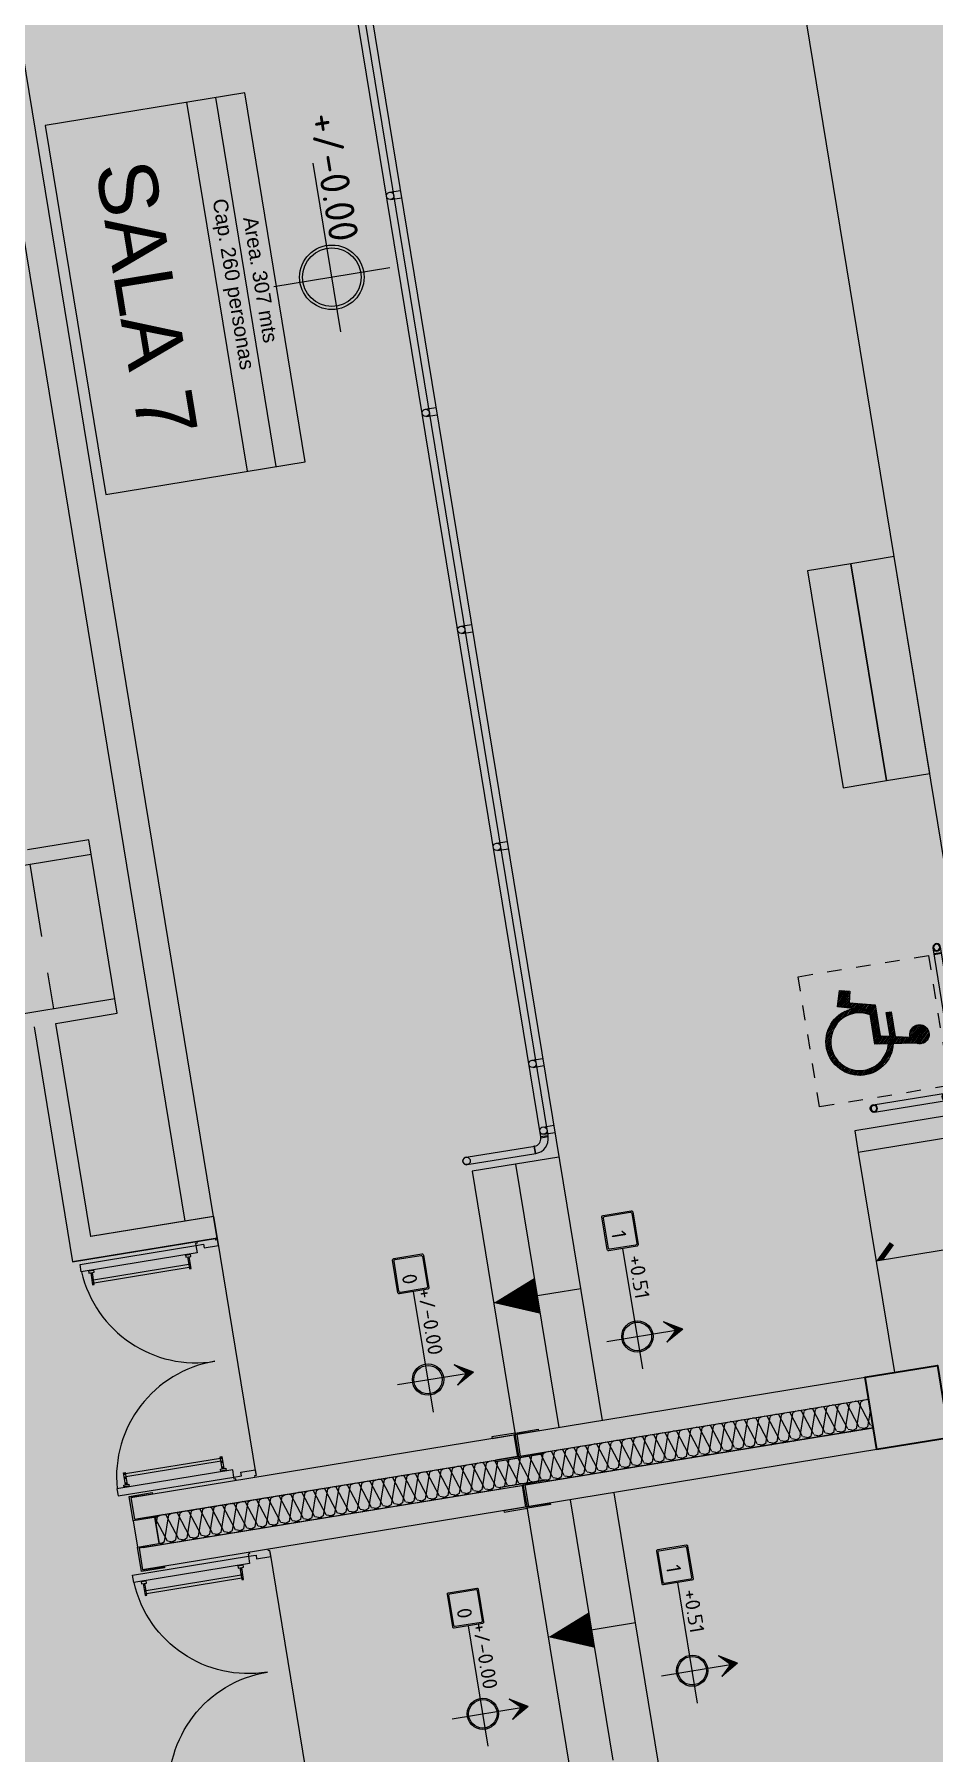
# Model space of a CAD drawing. Header units: metres. Extents: x 2 to 659295185, y -28 to 1124222152.
# Drawn here: x 655584.99 to 655591.12, y 1126272.18 to 1126283.9 of the extents above; entities that cross this region are included whole.
import ezdxf

# ---------------------------------------------------------------- set-up
doc = ezdxf.new("R2010")
doc.units = ezdxf.units.M
doc.header["$MEASUREMENT"] = 0
for name, pattern in [('CCSM_C1_CUERPO FM$0$CONTINU', [0]), ('CCSM_C1_CUERPO FM$0$CONTINUA', [0]), ('CCSM_C1_CUERPO FM$0$DASHED', [0.75, 0.5, -0.25]), ('CCSM_C1_CUERPO FM$0$HIDDEN2', [0.1875, 0.125, -0.0625]), ('DASHDOT', [1, 0.5, -0.25, 0, -0.25])]:
    doc.linetypes.add(name, pattern=pattern)
doc.layers.get('0').update_dxf_attribs({"linetype": 'CONTINUOUS'})
for name, color, linetype in [('CCSM_C1_CUERPO FM$0$A-PARED', 2, 'CCSM_C1_CUERPO FM$0$CONTINUA'), ('CCSM_C1_CUERPO FM$0$A-PROYECCIONES', 5, 'CCSM_C1_CUERPO FM$0$DASHED'), ('CCSM_C1_CUERPO FM$0$A_PARED CINES', 2, 'CONTINUOUS'), ('CCSM_C1_CUERPO FM$0$A_VISTA CINES', 8, 'CONTINUOUS'), ('CCSM_C1_CUERPO FM$0$E-CC-COLUMNA', 2, 'CONTINUOUS')]:
    doc.layers.add(name, color=color, linetype=linetype)
for name, color, linetype, lineweight in [('CCSM_C1_CUERPO FM$0$A-PUERTAS CINES', 3, 'CONTINUOUS', 13), ('CCSM_XREF ESTRUCTURA15$0$E-CA-COLUMNA', 2, 'CONTINUOUS', 35), ('CCSM_XREF ESTRUCTURA15$0$E-CF-COLUMNA', 2, 'CONTINUOUS', 35), ('LOCALES ASIGNADOS', 41, 'DASHDOT', 0)]:
    doc.layers.add(name, color=color, linetype=linetype, lineweight=lineweight)
doc.styles.add('CCSM_C1_CUERPO FM$0$Standard', font='txt_____.ttf')

# ---------------------------------------------------------------- blocks, each defined once
blk = doc.blocks.new('CCSM_C1_CUERPO FM$0$MINUSVALIDO')
at = {"linetype": 'Continuous'}
h = blk.add_hatch(dxfattribs=at)
h.set_pattern_fill('ANSI31', color=256, scale=0.08, style=0)
h.set_pattern_definition([(45, (-4.933060783559696, -13.27880251344283), (-0.007071067811865474, 0.007071067811865476), [])])
edge = h.paths.add_edge_path()
edge.add_line((0.2574012045718046, -1.306279851359848), (0.2280232944461869, -1.20006877625798))
edge.add_line((0.2280232944461869, -1.20006877625798), (0.1973350331934487, -1.20006877625798))
edge.add_arc((0.02765901392305882, -1.300148227438302), 0.196992, -256.49021627640116, 30.53324001309261, ccw=False)
edge.add_line((-0.01836056309983558, -1.108606987506443), (-0.02286893995590056, -1.07594743160384))
edge.add_arc((0.02765901392305896, -1.300148227438301), 0.2298239999999998, 102.70051617327, 358.4711872404583)
edge = h.paths.add_edge_path()
edge.add_arc((0.01096199054613401, -0.8887104836969816), 0.06566400000000007, 262.8677480976142, 573.6629530350313)
edge.add_line((-0.04369099097364781, -0.9251084576378261), (-0.005735032830794573, -1.200068776257979))
edge.add_line((-0.005735032830794573, -1.200068776257979), (0.2280232944461877, -1.200068776257979))
edge.add_line((0.2280232944461877, -1.200068776257979), (0.2864628762654355, -1.411347617638656))
edge.add_line((0.2864628762654355, -1.411347617638656), (0.394993528215462, -1.377987800578552))
edge.add_line((0.394993528215462, -1.377987800578552), (0.3782965048385361, -1.311268166458335))
edge.add_line((0.3782965048385361, -1.311268166458335), (0.3018417135862883, -1.328240704962598))
edge.add_line((0.3018417135862883, -1.328240704962598), (0.2586345039705549, -1.155589020177837))
edge.add_line((0.2586345039705549, -1.155589020177837), (0.04435603729998761, -1.155589020177837))
edge.add_line((0.04435603729998761, -1.155589020177837), (0.03032586476243537, -1.088313222051392))
edge.add_line((0.03032586476243537, -1.088313222051392), (0.1946292476923333, -1.088313222051392))
edge.add_line((0.1946292476923333, -1.088313222051392), (0.1946292476923333, -1.055509568997516))
edge.add_line((0.1946292476923333, -1.055509568997516), (0.02348475807882622, -1.055509568997515))
edge.add_line((0.02348475807882622, -1.055509568997515), (0.002613478857668383, -0.9554301178171904))
at = {"linetype": 'CCSM_C1_CUERPO FM$0$HIDDEN2', "ltscale": 0.01}
blk.add_lwpolyline([(-0.3672694430091648, -1.64164429131827), (0.5327305569908347, -1.64164429131827), (0.5327305569908347, -0.7416442913182699), (-0.3672694430091656, -0.7416442913182699)], close=True, dxfattribs=at)
blk.add_lwpolyline([(0.00280914550563427, -0.9538663891372838, 4.585953148221553), (-0.04369099097364781, -0.9251084576378261), (-0.005735032830794573, -1.200068776257979), (0.2280232944461877, -1.200068776257979), (0.2864628762654355, -1.411347617638656), (0.394993528215462, -1.377987800578552), (0.3782965048385361, -1.311268166458335), (0.3018417135862883, -1.328240704962598), (0.2586345039705549, -1.155589020177837), (0.04435603729998761, -1.155589020177837), (0.03032586476243537, -1.088313222051392), (0.1946292476923333, -1.088313222051392), (0.1946292476923333, -1.055509568997516), (0.02348475807882622, -1.055509568997515), (0.002613478857668383, -0.9554301178171904)], format="xyb")
blk.add_lwpolyline([(0.2574012045718046, -1.306279851359848), (0.2280232944461869, -1.20006877625798), (0.1973350331934487, -1.20006877625798, -3.033639345826507), (-0.01836056309983558, -1.108606987506443), (-0.02286893995590056, -1.07594743160384, 2.045107444159159)], format="xyb", close=True)
blk = doc.blocks.new('CCSM_C1_CUERPO FM$0$A$C4A7527A9')
for p, q in [((-0.05941030182407303, 0.6331825748259354, 4.124054772797706e-08), (-0.05941030178951223, 0.1077737656124902)), ((-0.008610301628550587, 0.6331825747929662, 4.124054772797706e-08), (-0.008610302105125811, 0.1077737656779738)), ((-0.1086103021045801, 0.05857376542384207), (-1.049534956050877, 0.05857376494408362)), ((-0.1086103021809777, 0.007773765555965095), (-1.049534956049968, 0.007903065588505509)), ((-1.008610304259548, 0.00787386880996399, 4.124054772794995e-08), (-1.008610304259548, 0.05857376505254086, 4.124054772794995e-08)), ((-1.003008490934064, 0.007872934210479965, 4.124054772794995e-08), (-1.003008490934974, 0.05857376505595147, 4.124054772794995e-08)), ((-0.2142121171584677, 0.007791384031532456, 4.124054772794995e-08), (-0.2142121171593772, 0.05857376535858583, 4.124054772794995e-08)), ((-0.2086103035737779, 0.007790449431593682, 4.124054772794995e-08), (-0.2086103035737779, 0.05857376536199643, 4.124054772794995e-08))]:
    blk.add_line(p, q)
blk.add_lwpolyline([(-0.008669551744105775, 0.1141755788782013), (-0.00866955174501527, 0.1085737658814998), (-0.05954209692595214, 0.1085737658814998), (-0.05954209692686163, 0.1141755788782013)], close=True)
for centre, radius in [((-0.03401030195914245, 0.6331825746947408, 4.124054772797706e-08), 0.02499999978393845), ((-0.03401030195914245, 0.6331825746947408, 4.124054772797706e-08), 0.01999999978393845), ((-0.03410582433593845, 0.1391755786622872), 0.02499999978393845), ((-0.03410582433593845, 0.1391755786622872), 0.01999999978393845), ((-1.049534956050877, 0.0333372840954218), 0.02567069957171952), ((-1.049534956050877, 0.0333372840954218), 0.02067069957171952)]:
    blk.add_circle(centre, radius)
for centre, radius, start, end in [((-0.03401030195914245, 0.6331825746947408, 4.124054772797706e-08), 0.02539999999999763, 359.9999999866598, 179.9999999866598), ((-0.1086103020409155, 0.1077737656761548), 0.04920000050216628, 270.0000000266804, 359.9999999599794), ((-0.1086103020409155, 0.1077737656761548), 0.09999999999999995, 270.0000000266804, 359.9999999599794)]:
    blk.add_arc(centre, radius, start, end)
at = {"rotation": 180}
blk.add_blockref('CCSM_C1_CUERPO FM$0$MINUSVALIDO', (-0.47185743220831, -0.6442831753055764), dxfattribs=at)
blk = doc.blocks.new('CCSM_C1_CUERPO FM$0$COTAS DE NIVEL')
h = blk.add_hatch(color=256)
h.paths.add_polyline_path([(8.526512829121202e-14, 0.3132986037700505), (0.097075390607273, 0.3132986037700505, 0.4142135623731784), (8.526512829121202e-14, 0.4103739943773235)])
h.paths.add_polyline_path([(5.684341886080801e-14, 0.2162232131628912), (2.842170943040401e-14, 0.3132986037700789), (-0.09707539060713088, 0.3132986037701073, 0.4142135623730119)])
h = blk.add_hatch(color=256)
h.dxf.hatch_style = 1
h.paths.add_polyline_path([(0.07071067811861553, 0.1207106781186553), (2.842170943040401e-14, 0.04873120068205594), (-0.07071067811867238, 0.1207106781186837), (0, -2.842170943040401e-14)])
at = {"linetype": 'CCSM_C1_CUERPO FM$0$CONTINU'}
for p, q in [((8.526512829121202e-14, 0.5249367784286108), (2.842170943040401e-14, 0.04873120068205594)), ((-2.842170943040401e-14, 2.842170943040401e-14), (-0.07071067811864395, 0.1207106781186837)), ((2.842170943040401e-14, 0.04873120068208436), (-0.07071067811864395, 0.1207106781186837)), ((0, 0), (0.07071067811864395, 0.1207106781186837)), ((0, 0.04873120068202752), (0.07071067811864395, 0.1207106781186837))]:
    blk.add_line(p, q, dxfattribs=at)
blk.add_line((-0.2243647016648822, 0.3132986037700789), (0.6089731721313285, 0.3132986037699652))
for points in [[(0.6179708596456237, 0.4200815334380081), (0.8438805806076743, 0.4200815334379797, -0.4142135623730958), (0.8528782681219695, 0.4110838459236561), (0.852878268121998, 0.2155133616164164, -0.4142135623730974), (0.8438805806077028, 0.2065156741021212), (0.6179708596456521, 0.2065156741021497, -0.414213562373075), (0.6089731721313569, 0.2155133616165017), (0.6089731721313285, 0.4110838459236845, -0.4142135623730722)], [(0.6267053999457346, 0.4113469931378688), (0.8351460403075919, 0.4113469931378688, -0.4142135623731291), (0.8441437278218871, 0.4023493056235452), (0.8441437278218586, 0.2242479019165842, -0.4142135623730862), (0.8351460403075635, 0.2152502144022606), (0.6267053999457914, 0.2152502144022606, -0.4142135623731048), (0.6177077124314962, 0.2242479019166126), (0.6177077124314394, 0.4023493056235736, -0.4142135623730457)]]:
    blk.add_lwpolyline(points, format="xyb", close=True)
for radius in [0.1067829296679318, 0.09707539060721025]:
    blk.add_circle((5.684341886080801e-14, 0.3132986037700789), radius, dxfattribs=at)
blk = doc.blocks.new('CCSM_C1_CUERPO FM$0$CUADRO NOTA')
for p, q in [((2.550737386990477, 1.378240352822786), (0, 1.378240352822786)), ((0, 1.378240352822786), (0, 0)), ((2.550737386990477, 0), (2.550737386990477, 1.378240352822786)), ((2.550737386990477, 1.178240352822786), (0, 1.178240352822786)), ((2.550737386990477, 0.9782403528227857), (0, 0.9782403528227857)), ((0, 0), (2.550737386990477, 0))]:
    blk.add_line(p, q)
blk = doc.blocks.new('CCSM_C1_CUERPO FM$0$P-SALIDA-S')
at = {"layer": 'CCSM_C1_CUERPO FM$0$A-PUERTAS CINES'}
blk.add_line((1.650980346603319, 1.650187186896801e-06), (0.01724335260223597, -5.890615284442902e-08), dxfattribs=at)
for points in [[(0.02499984856694937, 0.1512500251410529), (0.07499984872993082, 0.1512500751996413), (0.0749990469776094, 0.9512472416972741), (0.02499904681462795, 0.9512471914058551), (0.02499984856694937, 0.1512500251410529)], [(1.624994182027876, 0.1512516281800345), (1.57499418174848, 0.1512515783542767), (1.574993380461819, 0.951248747878708), (1.62499338039197, 0.9512487979372963), (1.624994182027876, 0.1512516281800345)], [(0.07499909703619778, 0.901246796711348), (0.09250091586727649, 0.9012468145228922), (0.09250095195602626, 0.865316910087131), (0.07499913312494755, 0.8653168925084174)], [(0.07949505501892418, 0.8653168970486149), (0.07949501893017441, 0.9012468013679609)], [(0.09250092774163932, 0.8893258466850966), (0.1749991093529388, 0.8893259294563904), (0.174999120645225, 0.8777297938941047), (0.09250093949958682, 0.8777297114720568)], [(0.09369474602863193, 0.8893258479656652), (0.09369475755374879, 0.8777297124033794)], [(0.0958241670159623, 0.8893258498283103), (0.09582417830824852, 0.8777297146152705)], [(0.1000830084085464, 0.8893258544849232), (0.1000830200500786, 0.8777297189226374)], [(0.1057621064828709, 0.889325860189274), (0.1057621178915724, 0.8777297247434035)], [(0.1337500184308738, 0.8893258880125359), (0.13375002972316, 0.877729752799496)], [(0.1358794390689582, 0.8893258903408423), (0.1358794507104903, 0.8777297550113872)], [(0.1401382805779576, 0.8893258945317939), (0.1401382924523205, 0.8777297592023388)], [(0.1449997794115916, 0.2202595268609002), (0.144999120850116, 0.877729763975367)], [(0.1458173791179433, 0.8893259001197293), (0.1458173902938142, 0.8777297647902742)], [(0.1629317487822846, 0.889325917349197), (0.1629317605402321, 0.8777297820197418)], [(0.1649997795466334, 0.2202595467679203), (0.1649991206359118, 0.8777297841152176)], [(0.168610846856609, 0.8893259229371324), (0.1686108580324799, 0.8777297876076773)], [(0.1728696883656085, 0.8893259273609146), (0.1728696998907253, 0.8777297917986289)], [(1.557491623796523, 0.8893273177091032), (1.474993442418054, 0.88932723517064), (1.474993454292417, 0.8777310999576002), (1.557491635205224, 0.8777311824960634)], [(1.477122863172553, 0.8893272371497005), (1.477122875163332, 0.877731102053076)], [(1.481381704914384, 0.8893272414570674), (1.481381716672331, 0.877731106011197)], [(1.484994112979621, 0.2202608695952222), (1.484993453952484, 0.8777311097364873)], [(1.487060802755877, 0.8893272472778335), (1.487060814280994, 0.8777311119483784)], [(1.50417517288588, 0.8893272641580552), (1.504175184410997, 0.877731129177846)], [(1.504994112881832, 0.2202608896186575), (1.504993454087526, 0.877731129876338)], [(1.509854270261712, 0.8893272700952366), (1.509854281786829, 0.8777311346493661)], [(1.514113112585619, 0.8893272742861882), (1.51411312376149, 0.877731138956733)], [(1.516242532874458, 0.8893272766144946), (1.51624254451599, 0.8777311410522088)], [(1.544230445288122, 0.8893273044377565), (1.544230456813239, 0.8777311689918861)], [(1.549909543129615, 0.8893273101421073), (1.549909554654732, 0.8777311749290675)], [(1.554168384871446, 0.8893273143330589), (1.554168396629393, 0.8777311790036038)], [(1.556297805742361, 0.8893273166613653), (1.556297817267478, 0.8777311813319102)], [(1.574993430753238, 0.9012483028927818), (1.55749161192216, 0.9012482854304835), (1.55749164801091, 0.8653183811111376), (1.574993466841988, 0.8653183985734358)], [(1.570497544598766, 0.8653183941496536), (1.570497508510016, 0.9012482982361689)], [(-1.406297087669373e-07, 0.1406249998835847), (0.01062485901638865, 0.140625010477379), (0.01062484853900969, 0.1512500105891377), (0.02499984856694937, 0.1512500251410529), (0.02499990188516676, 0.09812502481509), (0.04999990167561918, 0.09812504996079952), (0.05000000004656613, 4.994217306375504e-08), (0.01062499987892807, 1.059379428625107e-08), (0.01062498963437974, 0.01062501047272235), (-1.0710209608078e-08, 0.01062499987892807)], [(0.07499976747203618, 0.2321804242674261), (0.09250158607028425, 0.2321804418461397), (0.09250162215903401, 0.1962505371775478), (0.07499980356078595, 0.1962505197152495)], [(0.0794957255711779, 0.1962505242554471), (0.07949568971525878, 0.2321804288076237)], [(0.09250159852672368, 0.2202594741247594), (0.1749997796723619, 0.2202595567796379), (0.1749997913138941, 0.2086634213337675), (0.09250160970259458, 0.2086633384460583)], [(0.093695416348055, 0.2202594755217433), (0.09369542798958719, 0.2086633398430422)], [(0.0958248368697241, 0.2202594775008038), (0.09582484897691756, 0.208663341938518)], [(0.1000836787279695, 0.2202594818081707), (0.1000836903695017, 0.2086633462458849)], [(0.1057627766858786, 0.2202594875125214), (0.1057627884438261, 0.2086633519502357)], [(0.1337506887502968, 0.2202595154521987), (0.133750700391829, 0.2086633800063282)], [(0.1358801095047966, 0.2202595176640898), (0.1358801211463287, 0.208663382101804)], [(0.140138951013796, 0.2202595219714567), (0.1401389627717435, 0.2086633862927556)], [(0.1458180490881205, 0.2202595277922228), (0.145818060496822, 0.2086633921135217)], [(0.1629324193345383, 0.2202595447888598), (0.1629324309760705, 0.2086634093429893)], [(0.1686115170596167, 0.2202595503767952), (0.168611528351903, 0.2086634150473401)], [(0.1728703586850315, 0.2202595548005775), (0.1728703700937331, 0.208663419354707)], [(1.5574922937667, 0.2202609421219677), (1.474994112621062, 0.2202608594670892), (1.474994124262594, 0.2086647240212187), (1.557492305990309, 0.2086648066760972)], [(1.477123533375561, 0.2202608617953956), (1.477123545366339, 0.2086647261166945)], [(1.481382375466637, 0.2202608661027625), (1.481382386875339, 0.2086647304240614)], [(1.487061473191716, 0.2202608715742826), (1.487061484484002, 0.2086647361284122)], [(1.504175843438134, 0.2202608888037503), (1.504175854846835, 0.2086647532414645)], [(1.509854941046797, 0.2202608946245164), (1.509854952455498, 0.2086647589458153)], [(1.514113783021457, 0.220260898815468), (1.514113794430159, 0.2086647631367669)], [(1.516243203543127, 0.2202609007945284), (1.516243214951828, 0.208664765348658)], [(1.544231115840375, 0.2202609289670363), (1.544231127249077, 0.2086647934047505)], [(1.574994100723416, 0.2321819273056462), (1.557492282357998, 0.232181909843348), (1.557492318213917, 0.1962520054075867), (1.574994137044996, 0.1962520227534696)], [(1.570498214918189, 0.1962520184461027), (1.570498178945854, 0.2321819227654487)], [(1.649994192528538, 0.1406266532139853), (1.639369193115272, 0.1406266427366063), (1.639369181939401, 0.1512516429647803), (1.624994182027876, 0.1512516281800345), (1.624994235346094, 0.0981266280869022), (1.599994235439226, 0.09812660329043865), (1.599994333693758, 1.603155396878719e-06), (1.639369334210642, 1.64262019097805e-06), (1.639369323151186, 0.01062664261553437), (1.649994323146529, 0.01062665332574397)]]:
    blk.add_lwpolyline(points, dxfattribs=at)
for centre, radius, start, end in [((0.02499984856694937, 0.1512500251410529), 0.7999971666682819, 5.74229478170118e-05, 86.41672299869359), ((1.624994181795046, 0.1512516314396635), 0.7999971666682908, 93.58339182492738, 180.0000576497314)]:
    blk.add_arc(centre, radius, start, end, dxfattribs=at)
blk = doc.blocks.new('CCSM_XREF ESTRUCTURA15$0$CCSM_COLUMNA REC')
at = {"layer": 'CCSM_XREF ESTRUCTURA15$0$E-CA-COLUMNA'}
blk.add_lwpolyline([(-0.25, -0.25), (0.25, -0.25), (0.25, 0.25), (-0.25, 0.25)], close=True, dxfattribs=at)

msp = doc.modelspace()

# ---------------------------------------------------------------- hatches: boundary and pattern name
at = {"layer": 'CCSM_C1_CUERPO FM$0$A_VISTA CINES', "lineweight": 5}
h = msp.add_hatch(color=256, dxfattribs=at)
h.paths.add_polyline_path([(655587.0136186043, 1126282.247711941), (655586.9812685298, 1126282.445078282, -0.4142135623731784), (655587.2109849455, 1126282.280062015)])
h.paths.add_polyline_path([(655586.8162522626, 1126282.215361867), (655587.0136186043, 1126282.247711941), (655587.0459686778, 1126282.0503456, -0.4142135623730119)])
h = msp.add_hatch(dxfattribs=at)
h.set_pattern_fill('BATT', color=256, scale=0.0098, angle=90, style=0, pattern_type=2)
h.set_pattern_definition([(170.8786524228007, (655585.8147133354, 1126273.612616166), (-0.07737191800023462, -0.01268899779198378), [-0.557816, 0.061936]), (27.73865242280069, (655585.7953714419, 1126273.60944581), (-0.07737410882584304, -0.0126756318740565), [-0.5578159999999995, 0.06193599999999997]), (117.7386524228007, (655585.8147133354, 1126273.612616166), (0.07037613409806279, -0.1870974561275793), [0.185906, -0.433846]), (80.8786524228007, (655585.7953714419, 1126273.60944581), (0.006963464520157912, 0.1997742938965784), [0.1859059999999999, -0.4338459999999998])])
h.paths.add_polyline_path([(655590.673341356, 1126274.595067911), (655590.7056744148, 1126274.397699802), (655588.478691027, 1126274.032677267), (655588.4770091799, 1126274.042938128), (655588.1612230443, 1126273.991177942), (655588.1629048099, 1126273.980917565), (655585.8472280151, 1126273.601360041), (655585.8456105094, 1126273.611228358), (655585.8357429284, 1126273.60961095), (655585.8066275666, 1126273.787239792), (655585.8164955383, 1126273.788857241), (655585.8148780524, 1126273.798725477), (655588.1305544075, 1126274.178285666), (655588.1321080748, 1126274.168806825), (655588.4478942087, 1126274.220567011), (655588.4463408426, 1126274.230044055)])
at = {"layer": 'LOCALES ASIGNADOS'}
h = msp.add_hatch(color=256, dxfattribs=at)
edge = h.paths.add_edge_path()
edge.add_arc((219491.1056185669, 1054914.375581709), 441878.9228979842, 9.308049718309576, 9.309563547985817, ccw=False)
edge.add_line((655551.809748796, 1126384.962643321), (655564.5398084424, 1126387.049198654))
edge.add_line((655564.5398084424, 1126387.049198654), (655562.5866846485, 1126398.965193443))
edge.add_line((655562.5866846485, 1126398.965193443), (655552.3922318349, 1126397.294243736))
edge.add_line((655552.3922318349, 1126397.294243736), (655552.4569281987, 1126396.89953167))
edge.add_line((655552.4569281987, 1126396.89953167), (655549.9212499012, 1126396.483914359))
h = msp.add_hatch(color=256, dxfattribs=at)
h.dxf.hatch_style = 1
h.paths.add_polyline_path([(655589.7702581246, 1126232.191015681), (655578.0644256654, 1126230.272344765), (655582.0473122424, 1126206.047192167), (655642.2440563886, 1126215.913904518), (655628.8111277011, 1126297.86821708), (655580.3240818416, 1126289.822094969), (655587.0771345727, 1126248.621766198), (655588.7068121219, 1126238.679452432), (655588.7067550691, 1126238.679443081)])

# ---------------------------------------------------------------- linework, layer by layer
at = {"layer": 'CCSM_C1_CUERPO FM$0$A-PARED', "color": 8, "lineweight": 5}
msp.add_line((655585.5347135646, 1126277.324876225), (655585.3729643305, 1126278.311707999), dxfattribs=at)
at = {"layer": 'CCSM_C1_CUERPO FM$0$A-PARED', "lineweight": 5}
for points in [[(655584.4848156294, 1126278.166133671), (655585.3729643305, 1126278.311707999), (655585.3567893861, 1126278.410391304), (655584.9373858331, 1126278.341647871)], [(655584.983460076, 1126277.133187061), (655585.2461409492, 1126275.530571344), (655586.232972821, 1126275.692320729), (655586.2087104371, 1126275.840345365), (655585.3699034972, 1126275.702858413), (655585.1314847557, 1126277.157449517), (655585.5508884989, 1126277.226192981), (655585.5347135646, 1126277.324876225), (655584.6465648636, 1126277.179301897)]]:
    msp.add_lwpolyline(points, dxfattribs=at)
at = {"layer": 'CCSM_C1_CUERPO FM$0$A-PROYECCIONES', "lineweight": 5}
msp.add_line((655584.9535607641, 1126278.242964647), (655585.1153102635, 1126277.256132873), dxfattribs=at)
at = {"layer": 'CCSM_C1_CUERPO FM$0$A_PARED CINES', "lineweight": 5}
for points in [[(655599.8774388783, 1126277.797528251), (655590.6031794569, 1126276.275821961)], [(655594.8716524001, 1126277.127460587), (655590.5789169013, 1126276.423846717)], [(655590.5789169013, 1126276.423846717), (655590.6031794564, 1126276.275821961)], [(655586.2317402873, 1126275.692065282), (655586.20747788, 1126275.840090061), (655585.3686709402, 1126275.702603111)], [(655586.2317402873, 1126275.692065282), (655585.2449083915, 1126275.530316042)], [(655585.6425906947, 1126273.922487724), (655590.6490787659, 1126274.743092864)], [(655585.6942723853, 1126273.778957208), (655590.6733413561, 1126274.595067911)], [(655585.726622672, 1126273.581589558), (655590.7056912645, 1126274.397702564)], [(655590.7299536639, 1126274.249678762), (655585.7234658503, 1126273.429072705)], [(655585.6586028159, 1126273.762977205), (655585.6877181734, 1126273.585348389)], [(655585.8066275138, 1126273.787240115), (655585.8357428713, 1126273.609611299)]]:
    msp.add_lwpolyline(points, dxfattribs=at)
at = {"layer": 'CCSM_C1_CUERPO FM$0$A_VISTA CINES', "lineweight": 5}
for points in [[(655591.4670727612, 1126276.569420504), (655589.1249381939, 1126290.858779339)], [(655586.2440149174, 1126290.386576313), (655588.856413543, 1126274.448449857)], [(655586.4622658836, 1126288.430338573), (655588.4369603517, 1126276.382816441)], [(655586.512221216, 1126288.43852669), (655588.4869067671, 1126276.392569168)], [(655586.20747788, 1126275.840090061), (655584.1778327993, 1126288.222892643), (655583.9804615732, 1126288.190542173), (655586.0100999479, 1126275.807738494)], [(655587.0747832013, 1126281.874549493), (655586.8859707494, 1126283.026485737)], [(655587.4070106009, 1126282.827424009), (655587.4810223014, 1126282.839555208)], [(655587.4150981193, 1126282.778082424), (655587.4891098414, 1126282.790213626)], [(655587.6496361569, 1126281.347176449), (655587.7236478576, 1126281.359307647)], [(655587.657723675, 1126281.297834864), (655587.7317353969, 1126281.309966066)], [(655587.8922617126, 1126279.866928888), (655587.9662734445, 1126279.879060028)], [(655587.900349231, 1126279.817587303), (655587.9743609419, 1126279.82971844)], [(655588.1348872685, 1126278.386681328), (655588.2088990007, 1126278.398812467)], [(655588.1429747867, 1126278.337339744), (655588.2169864976, 1126278.349470879)], [(655588.377512824, 1126276.906433768), (655588.4515245561, 1126276.918564907)], [(655588.3856003426, 1126276.857092183), (655588.4596120538, 1126276.869223319)], [(655588.4522370568, 1126276.450483854), (655588.5262487887, 1126276.462614993)], [(655588.4603245752, 1126276.401142269), (655588.5343362864, 1126276.413273405)], [(655587.928580353, 1126276.243947213), (655588.3973454076, 1126276.320781525)], [(655587.9369875889, 1126276.193847358), (655588.4055623263, 1126276.270650475)], [(655588.5618449864, 1126276.245599373), (655587.9697459622, 1126276.148549151)], [(655590.6031780553, 1126276.275821731), (655590.849034081, 1126274.775868113)], [(655587.9697459622, 1126276.148549151), (655588.2641851613, 1126274.352188838)], [(655588.2657954744, 1126276.197074262), (655588.5602346733, 1126274.400713948)], [(655590.673341356, 1126274.595067911), (655590.7056744148, 1126274.397699802), (655588.478691027, 1126274.032677267), (655588.4770091799, 1126274.042938128), (655588.1612230443, 1126273.991177942), (655588.1629048099, 1126273.980917565), (655585.8472280151, 1126273.601360041), (655585.8456105094, 1126273.611228358), (655585.8357429284, 1126273.60961095), (655585.8066275666, 1126273.787239792), (655585.8164955383, 1126273.788857241), (655585.8148780524, 1126273.798725477), (655588.1305544075, 1126274.178285666), (655588.1321080748, 1126274.168806825), (655588.4478942087, 1126274.220567011), (655588.4463408426, 1126274.230044055), (655590.673341356, 1126274.59506791)], [(655588.9322513661, 1126272.13099996), (655588.6411006986, 1126273.907297032)], [(655588.9371502111, 1126273.955822143), (655590.8781547567, 1126262.113841151)], [(655588.6362018539, 1126272.082474849), (655588.3450511876, 1126273.858771922)]]:
    msp.add_lwpolyline(points, dxfattribs=at)
at = {"layer": 'CCSM_C1_CUERPO FM$0$A_VISTA CINES', "linetype": 'CCSM_C1_CUERPO FM$0$CONTINU', "lineweight": 5}
for points in [[(655587.4083512868, 1126282.31241209), (655586.6188859208, 1126282.183011793)], [(655599.9019340572, 1126277.039962116), (655590.7244904414, 1126275.535701697)], [(655588.7102425986, 1126275.347607272), (655588.1181429231, 1126275.250561964)], [(655589.0839035572, 1126273.067861662), (655588.491803882, 1126272.970816355)]]:
    msp.add_lwpolyline(points, dxfattribs=at)
at = {"layer": 'CCSM_C1_CUERPO FM$0$A_VISTA CINES', "lineweight": 5}
for points in [[(655591.0913092194, 1126278.86200187), (655590.8486836634, 1126280.342249431), (655590.5526341512, 1126280.29372432), (655590.7952597074, 1126278.813476759)], [(655590.7952597074, 1126278.813476759), (655590.5526341512, 1126280.29372432), (655590.2565846392, 1126280.245199208), (655590.4992101949, 1126278.764951648)], [(655588.488069088, 1126276.385517047), (655588.4871629924, 1126276.391045093), (655588.4369603517, 1126276.382816441), (655588.4378664468, 1126276.377288394)], [(655588.3992352304, 1126276.269673449), (655588.4047632772, 1126276.270579544), (655588.396534624, 1126276.320782186), (655588.3910065771, 1126276.31987609)]]:
    msp.add_lwpolyline(points, close=True, dxfattribs=at)
for points in [[(655588.3973454074, 1126276.320781525, 0.4142135619639279), (655588.4379394096, 1126276.377291764)], [(655588.4055623263, 1126276.270650475, 0.4142135619639279), (655588.48807046, 1126276.385508683)], [(655587.9287783091, 1126276.243980401, 1.000154761001977), (655587.9369874701, 1126276.19384808)]]:
    msp.add_lwpolyline(points, format="xyb", dxfattribs=at)
at = {"layer": 'CCSM_C1_CUERPO FM$0$A_VISTA CINES', "linetype": 'CCSM_C1_CUERPO FM$0$CONTINU', "lineweight": 5}
for points in [[(655588.4141928358, 1126275.29908463, 0.2471915947470523, 0, 0), (655588.1169655619, 1126275.250368994, 0, 0, 0)], [(655588.7878537944, 1126273.019339021, 0.2471915947470523, 0, 0), (655588.490626521, 1126272.970623385, 0, 0, 0)]]:
    msp.add_lwpolyline(points, format="xyseb", dxfattribs=at)
at = {"layer": 'CCSM_C1_CUERPO FM$0$A_VISTA CINES', "lineweight": 5}
for centre in [(655587.4110543597, 1126282.802753216), (655587.6536799159, 1126281.322505655), (655587.8963054717, 1126279.842258096), (655588.1389310271, 1126278.362010536), (655588.3815565833, 1126276.881762975), (655588.4562808159, 1126276.425813061), (655587.9328790109, 1126276.218913605)]:
    msp.add_circle(centre, 0.02499999978393844, dxfattribs=at)
at = {"layer": 'CCSM_C1_CUERPO FM$0$A_VISTA CINES', "linetype": 'CCSM_C1_CUERPO FM$0$CONTINU', "lineweight": 5}
for radius in [0.2199999999999886, 0.1999999999999886]:
    msp.add_circle((655587.0136186043, 1126282.247711941), radius, dxfattribs=at)
for points in [[(655590.724491332, 1126275.535701058, -0.01359403244350779), (655590.7744489163, 1126275.543889542, -0.01359403244350779), (655590.8177530582, 1126275.665529157, -0.01359403244350779), (655590.846826093, 1126275.644644607, -0.01359403244350779)], [(655590.724491332, 1126275.535701058, -0.01359403244350779), (655590.7744489163, 1126275.543889542, -0.01359403244350779), (655590.8543194309, 1126275.442439331, -0.01359403244350779), (655590.8752039801, 1126275.471512366, -0.01359403244350779)]]:
    msp.add_solid(points, dxfattribs=at)
at = {"layer": 'CCSM_C1_CUERPO FM$0$E-CC-COLUMNA', "lineweight": 5}
for points in [[(655588.1062279814, 1126274.326699891), (655588.2542527318, 1126274.350962482), (655588.2785153198, 1126274.20293773), (655588.1304905689, 1126274.178675142), (655588.1321080748, 1126274.168806826), (655588.2900011424, 1126274.194686919), (655588.2625035426, 1126274.362448305), (655588.1046104755, 1126274.336568208)], [(655588.4220141168, 1126274.378460077), (655588.2739893652, 1126274.354197494), (655588.2982519522, 1126274.206172741), (655588.446276703, 1126274.230435328), (655588.4478942088, 1126274.220567012), (655588.2900011413, 1126274.194686919), (655588.2625035426, 1126274.362448305), (655588.4203966112, 1126274.388328394)], [(655588.1628405502, 1126273.981309625), (655588.3108653006, 1126274.005572216), (655588.3351278886, 1126273.857547464), (655588.1871031377, 1126273.833284876), (655588.1887206436, 1126273.823416559), (655588.3466137112, 1126273.849296653), (655588.3191161114, 1126274.017058039), (655588.1612230443, 1126273.991177942)], [(655588.4786266856, 1126274.033069811), (655588.330601934, 1126274.008807228), (655588.354864521, 1126273.860782475), (655588.5028892718, 1126273.885045062), (655588.5045067776, 1126273.875176745), (655588.34661371, 1126273.849296652), (655588.3191161114, 1126274.017058039), (655588.47700918, 1126274.042938128)], [(655585.7906154463, 1126273.946750307), (655585.6425906947, 1126273.922487724), (655585.6668532817, 1126273.774462971), (655585.8148780325, 1126273.798725558), (655585.8164955383, 1126273.788857241), (655585.6586024708, 1126273.762977148), (655585.6311048721, 1126273.930738535), (655585.7889979407, 1126273.956618624)], [(655585.8472280151, 1126273.601360041), (655585.6992032635, 1126273.577097458), (655585.7234658505, 1126273.429072705), (655585.8714906013, 1126273.453335292), (655585.8731081071, 1126273.443466975), (655585.7152150396, 1126273.417586882), (655585.6877174409, 1126273.585348269), (655585.8456105095, 1126273.611228358)]]:
    msp.add_lwpolyline(points, close=True, dxfattribs=at)

# ---------------------------------------------------------------- block references
at = {"layer": 'CCSM_C1_CUERPO FM$0$A-PUERTAS CINES', "lineweight": 5, "rotation": 99.3084512271912}
msp.add_blockref('CCSM_C1_CUERPO FM$0$P-SALIDA-S', (655586.4987792894, 1126274.06282427, -1.252255910400707e-06), dxfattribs=at)
at = {"layer": 'CCSM_C1_CUERPO FM$0$A-PUERTAS CINES', "lineweight": 5, "xscale": -1, "rotation": 99.30845119870439}
msp.add_blockref('CCSM_C1_CUERPO FM$0$P-SALIDA-S', (655586.5896939773, 1126273.571051856), dxfattribs=at)
at = {"layer": 'CCSM_C1_CUERPO FM$0$A_VISTA CINES', "lineweight": 5}
for name, p, rotation in [('CCSM_C1_CUERPO FM$0$CUADRO NOTA', (655585.0596264817, 1126283.282907585), 279.3084511987043), ('CCSM_C1_CUERPO FM$0$COTAS DE NIVEL', (655589.4062820072, 1126275.072164772, 0.006831452709582469), 99.30845119870433), ('CCSM_C1_CUERPO FM$0$COTAS DE NIVEL', (655587.978759028, 1126274.777990312, 0.006831452709582469), 99.30845119870433), ('CCSM_C1_CUERPO FM$0$COTAS DE NIVEL', (655589.7799429665, 1126272.792419163, 0.006830831271471629), 99.30845119870433), ('CCSM_C1_CUERPO FM$0$COTAS DE NIVEL', (655588.3524199869, 1126272.498244703, 0.006830831271471629), 99.30845119870433)]:
    msp.add_blockref(name, p, dxfattribs=dict(at, rotation=rotation))
at = {"layer": 'CCSM_C1_CUERPO FM$0$A_VISTA CINES', "lineweight": 5, "xscale": -1, "rotation": 99.3007591255494}
msp.add_blockref('CCSM_C1_CUERPO FM$0$A$C4A7527A9', (655591.3402489577, 1126276.645922119, -0.000230019157286385), dxfattribs=at)
at = {"layer": 'CCSM_XREF ESTRUCTURA15$0$E-CF-COLUMNA', "lineweight": 5, "xscale": -1, "rotation": 279.3084512271911}
msp.add_blockref('CCSM_XREF ESTRUCTURA15$0$CCSM_COLUMNA REC', (655590.9361424095, 1126274.537217109), dxfattribs=at)

# ---------------------------------------------------------------- texts
at = {"layer": 'CCSM_C1_CUERPO FM$0$A_VISTA CINES', "lineweight": 5, "style": 'CCSM_C1_CUERPO FM$0$Standard'}
for s, p in [('1', (655588.9170297864, 1126275.735039706)), ('+0.51', (655589.0350032521, 1126275.56853253)), ('0', (655587.489506807, 1126275.440865246)), ('+/-0.00', (655587.59875583, 1126275.344261227)), ('1', (655589.2906907452, 1126273.455294097)), ('+0.51', (655589.4086642109, 1126273.288786921)), ('0', (655587.863167766, 1126273.161119637)), ('+/-0.00', (655587.9724167888, 1126273.064515618))]:
    msp.add_text(s, height=0.1, rotation=279.3084511987043, dxfattribs=at).set_placement(p)
for s, insert, char_height, width, attachment_point, rotation in [('{\\fISOCPEUR|b0|i0|c0|p34;+/-0.00}', (655586.8589942958, 1126283.352877265), 0.2, 0.3182004408984084, 7, 279.30850861207114), ('{\\fArial Unicode MS|b0|i0|c0|p34;SALA 7}', (655585.7485959576, 1126282.103448), 0.4, 2.550737118136069, 5, 279.3084354512129), ('{\\fArial Unicode MS|b0|i0|c0|p34;Cap. 260 personas}', (655586.3299585222, 1126282.198737824), 0.09999999999999999, 2.550737441957317, 5, 279.3084354512129), ('{\\fArial Unicode MS|b0|i0|c0|p34;Area. 307 mts}', (655586.5273248961, 1126282.231087701), 0.09999999999999999, 2.550737441957317, 5, 279.3084354512129)]:
    msp.add_mtext(s, dxfattribs=dict(at, insert=insert, char_height=char_height, width=width, attachment_point=attachment_point, rotation=rotation))

doc.saveas('drawing.dxf')
